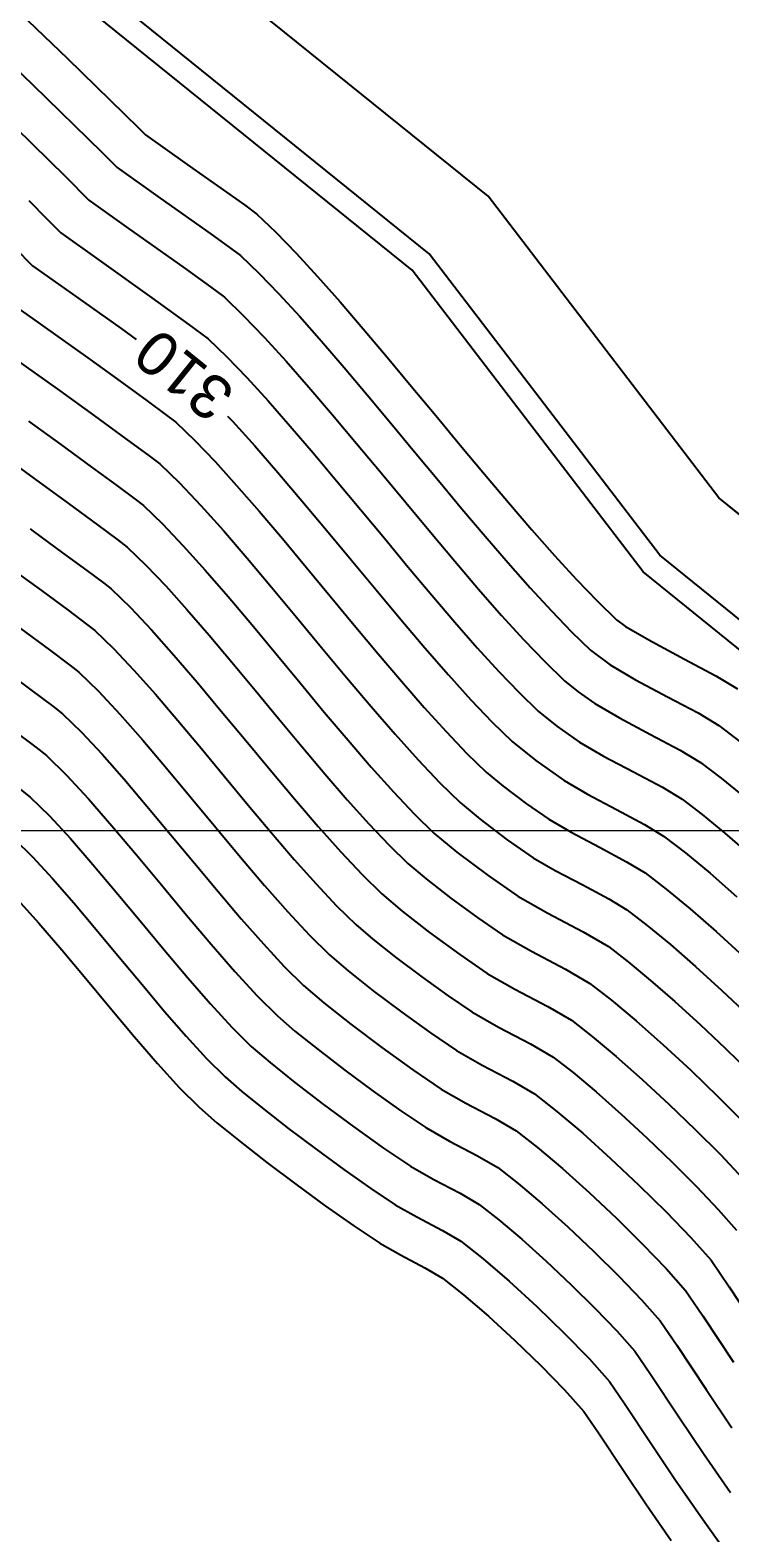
# Model space of a CAD drawing. Extents: x 62344 to 62624, y 108620 to 109406.
# Drawn here: x 62519.15 to 62539.09, y 108679.98 to 108722.8 of the extents above; entities that cross this region are included whole.
import ezdxf
from ezdxf.enums import TextEntityAlignment as Align

# ---------------------------------------------------------------- set-up
doc = ezdxf.new("R2010")
doc.units = 0
doc.header["$LTSCALE"] = 0.039369
doc.header["$MEASUREMENT"] = 0
for name, color, linetype in [('coordinate', 2, 'Continuous'), ('curve livello 1m', 2, 'Continuous'), ('curve livello 5m', 7, 'Continuous'), ('LIN010CO', 50, 'Continuous')]:
    doc.layers.add(name, color=color, linetype=linetype)
doc.styles.add('ARIAL', font='arial.ttf')

msp = doc.modelspace()

# ---------------------------------------------------------------- linework, layer by layer
at = {"layer": 'coordinate', "linetype": 'Continuous', "lineweight": 0}
msp.add_line((62512.68886, 108700.00002), (62623.7144, 108700.00002), dxfattribs=at)
at = {"layer": 'curve livello 1m', "flags": 128}
for points in [[(62518.17208, 108723.95331), (62520.21538, 108721.98958), (62522.23833, 108720.01869), (62522.23833, 108720.01869), (62522.43535, 108719.81826), (62523.62269, 108718.97375), (62525.25433, 108717.81947), (62525.25433, 108717.81947), (62525.60593, 108717.56168), (62526.14847, 108717.04286), (62526.72873, 108716.44483), (62527.34145, 108715.77875), (62527.98135, 108715.05577), (62528.64315, 108714.28704), (62529.32159, 108713.48372), (62530.0114, 108712.65697), (62530.7073, 108711.81792), (62531.40402, 108710.97773), (62532.09628, 108710.14757), (62532.77883, 108709.33857), (62533.44638, 108708.56189), (62534.09366, 108707.82869), (62534.71541, 108707.15011), (62535.30634, 108706.53731), (62535.86119, 108706.00145), (62535.86119, 108706.00145), (62536.11534, 108705.81013), (62536.86318, 108705.37707), (62537.80018, 108704.88138), (62538.69246, 108704.40665), (62539.30615, 108704.03648)], [(62517.24257, 108723.15268), (62519.22957, 108721.24306), (62521.19676, 108719.32649), (62521.19676, 108719.32649), (62521.63002, 108718.88574), (62522.78656, 108718.06313), (62524.37587, 108716.9388), (62524.37587, 108716.9388), (62525.14505, 108716.37485), (62525.67264, 108715.87032), (62526.23691, 108715.28877), (62526.83274, 108714.64104), (62527.45501, 108713.93798), (62528.09858, 108713.19044), (62528.75833, 108712.40926), (62529.42913, 108711.60528), (62530.10585, 108710.78935), (62530.78337, 108709.97231), (62531.45657, 108709.16502), (62532.12031, 108708.37831), (62532.76946, 108707.62303), (62533.39891, 108706.91003), (62534.00352, 108706.25015), (62534.57818, 108705.65424), (62535.11774, 108705.13314), (62535.11774, 108705.13314), (62535.67773, 108704.7116), (62536.40496, 108704.29047), (62537.31613, 108703.80845), (62538.18382, 108703.3468), (62538.78059, 108702.98683), (62538.78059, 108702.98683), (62539.38515, 108702.52305)], [(62518.24375, 108720.49655), (62520.15519, 108718.63429), (62520.15519, 108718.63429), (62520.8247, 108717.95321), (62521.95043, 108717.15251), (62523.49741, 108716.05813), (62523.49741, 108716.05813), (62524.28487, 108715.48583), (62524.68416, 108715.18802), (62524.68416, 108715.18802), (62525.2323, 108714.66232), (62525.82062, 108714.05228), (62526.44307, 108713.37067), (62527.09361, 108712.63029), (62527.76619, 108711.84393), (62528.45477, 108711.02437), (62529.1533, 108710.18441), (62529.85573, 108709.33683), (62530.55602, 108708.49443), (62531.24813, 108707.66999), (62531.92601, 108706.8763), (62532.58361, 108706.12615), (62533.21488, 108705.43233), (62533.81379, 108704.80763), (62534.37428, 108704.26483), (62534.37428, 108704.26483), (62534.7673, 108703.94818), (62535.24012, 108703.61307), (62535.24012, 108703.61307), (62535.94674, 108703.20388), (62536.83208, 108702.73551), (62537.67518, 108702.28695), (62538.25504, 108701.93718), (62538.25504, 108701.93718), (62538.84246, 108701.48655), (62539.50547, 108700.94174)], [(62519.11363, 108717.94208), (62519.62231, 108717.42258), (62520.01937, 108717.02068), (62520.01937, 108717.02068), (62521.11429, 108716.2419), (62522.61895, 108715.17746), (62522.61895, 108715.17746), (62523.68349, 108714.40378), (62524.22328, 108714.00119), (62524.22328, 108714.00119), (62524.75543, 108713.49082), (62525.32659, 108712.89857), (62525.93089, 108712.23684), (62526.56246, 108711.51805), (62527.21543, 108710.75461), (62527.88393, 108709.95896), (62528.56209, 108709.14349), (62529.24404, 108708.32063), (62529.92391, 108707.50279), (62530.59584, 108706.70239), (62531.25395, 108705.93184), (62531.89237, 108705.20356), (62532.50524, 108704.52998), (62533.08668, 108703.92349), (62533.63083, 108703.39653), (62533.63083, 108703.39653), (62534.16267, 108702.96803), (62534.80251, 108702.51454), (62534.80251, 108702.51454), (62535.48851, 108702.11728), (62536.34804, 108701.66258), (62537.16654, 108701.2271), (62537.72949, 108700.88753), (62537.72949, 108700.88753), (62538.29977, 108700.45004), (62538.94344, 108699.92112), (62539.64063, 108699.3195)], [(62518.40871, 108715.15563), (62519.44203, 108714.42066), (62520.86202, 108713.41612), (62520.86202, 108713.41612), (62521.71394, 108712.7993), (62522.48073, 108712.2397), (62523.04804, 108711.82116), (62523.3015, 108711.62752), (62523.3015, 108711.62752), (62523.83889, 108711.11047), (62524.41791, 108710.50601), (62525.03178, 108709.82851), (62525.67371, 108709.0923), (62526.33693, 108708.31176), (62527.01464, 108707.50123), (62527.70006, 108706.67506), (62528.38641, 108705.84762), (62529.06689, 108705.03325), (62529.73473, 108704.24631), (62530.38314, 108703.50115), (62531.00533, 108702.81213), (62531.59452, 108702.1936), (62532.14392, 108701.65991), (62532.14392, 108701.65991), (62532.63229, 108701.2542), (62533.29279, 108700.757), (62533.92728, 108700.31747), (62533.92728, 108700.31747), (62534.57207, 108699.94409), (62535.37994, 108699.5167), (62536.14926, 108699.1074), (62536.67838, 108698.78823), (62536.67838, 108698.78823), (62537.27856, 108698.32572), (62537.96132, 108697.75952), (62538.70107, 108697.11379), (62539.47219, 108696.41267)], [(62518.6059, 108713.51005), (62519.98356, 108712.53545), (62519.98356, 108712.53545), (62520.98131, 108711.81304), (62521.87935, 108711.15765), (62522.54376, 108710.66747), (62522.84062, 108710.44069), (62522.84062, 108710.44069), (62523.4026, 108709.89798), (62524.01074, 108709.25837), (62524.65683, 108708.53924), (62525.33268, 108707.75792), (62526.03007, 108706.93178), (62526.74081, 108706.07817), (62527.45669, 108705.21445), (62528.1695, 108704.35797), (62528.87104, 108703.52609), (62529.55312, 108702.73615), (62530.20751, 108702.00553), (62530.82603, 108701.35156), (62531.40047, 108700.79161), (62531.40047, 108700.79161), (62531.97259, 108700.31631), (62532.74637, 108699.73384), (62533.48967, 108699.21894), (62533.48967, 108699.21894), (62534.11384, 108698.85749), (62534.89589, 108698.44377), (62535.64062, 108698.04755), (62536.15283, 108697.73858), (62536.15283, 108697.73858), (62536.73382, 108697.29085), (62537.39476, 108696.74275), (62538.11086, 108696.11767), (62538.85734, 108695.43896), (62539.60938, 108694.73)], [(62519.1051, 108711.65478), (62520.02419, 108710.98984), (62520.88979, 108710.35966), (62521.62331, 108709.82186), (62522.14615, 108709.43405), (62522.37973, 108709.25386), (62522.37973, 108709.25386), (62522.92316, 108708.72906), (62523.51122, 108708.11057), (62524.13599, 108707.41517), (62524.78953, 108706.65965), (62525.4639, 108705.86078), (62526.15117, 108705.03535), (62526.84342, 108704.20014), (62527.5327, 108703.37194), (62528.21109, 108702.56751), (62528.87065, 108701.80366), (62529.50344, 108701.09715), (62530.10154, 108700.46477), (62530.65701, 108699.9233), (62530.65701, 108699.9233), (62531.31289, 108699.37843), (62532.19994, 108698.71069), (62533.05205, 108698.12041), (62533.05205, 108698.12041), (62533.90005, 108697.63983), (62534.9076, 108697.10936), (62535.62728, 108696.68893), (62535.62728, 108696.68893), (62536.18908, 108696.25599), (62536.8282, 108695.72599), (62537.52066, 108695.12154), (62538.24248, 108694.46524), (62538.96969, 108693.7797), (62539.67832, 108693.0875)], [(62518.22664, 108710.7741), (62519.26293, 108710.02438), (62520.23891, 108709.31384), (62521.06596, 108708.70745), (62521.65548, 108708.27019), (62521.91885, 108708.06703), (62521.91885, 108708.06703), (62522.44372, 108707.56014), (62523.01171, 108706.96277), (62523.61515, 108706.29111), (62524.24638, 108705.56138), (62524.89773, 108704.78978), (62525.56154, 108703.99253), (62526.23015, 108703.18584), (62526.8959, 108702.3859), (62527.55113, 108701.60894), (62528.18817, 108700.87116), (62528.79937, 108700.18877), (62529.37705, 108699.57798), (62529.91356, 108699.055), (62529.91356, 108699.055), (62530.43212, 108698.61597), (62531.13952, 108698.06724), (62531.90916, 108697.50411), (62532.61444, 108697.02188), (62532.61444, 108697.02188), (62533.43348, 108696.5577), (62534.40662, 108696.04536), (62535.10173, 108695.63929), (62535.7179, 108695.16181), (62536.42491, 108694.56916), (62537.18981, 108693.8924), (62537.97961, 108693.16263), (62538.76135, 108692.41091), (62539.50205, 108691.66833)], [(62518.55316, 108707.50236), (62519.47383, 108706.82948), (62520.22996, 108706.27295), (62520.75867, 108705.87888), (62520.99707, 108705.69337), (62520.99707, 108705.69337), (62521.5274, 108705.17905), (62522.10405, 108704.56752), (62522.71798, 108703.87792), (62523.36012, 108703.1294), (62524.02142, 108702.34111), (62524.69283, 108701.53221), (62525.3653, 108700.72185), (62526.02978, 108699.92917), (62526.6772, 108699.17333), (62527.29852, 108698.47349), (62527.88469, 108697.84879), (62528.42665, 108697.31838), (62528.42665, 108697.31838), (62528.91195, 108696.90212), (62529.56536, 108696.38479), (62530.30738, 108695.82623), (62531.0585, 108695.28629), (62531.73922, 108694.82481), (62531.73922, 108694.82481), (62532.50034, 108694.39346), (62533.40467, 108693.91734), (62534.05062, 108693.53999), (62534.62322, 108693.09628), (62535.28025, 108692.54553), (62535.99105, 108691.91663), (62536.725, 108691.23846), (62537.45146, 108690.53989), (62538.13979, 108689.84983), (62538.75936, 108689.19713), (62539.27951, 108688.6107)], [(62518.87245, 108705.74744), (62519.69832, 108705.13958), (62520.27579, 108704.70916), (62520.53619, 108704.50653), (62520.53619, 108704.50653), (62521.09507, 108703.96189), (62521.70603, 108703.30794), (62522.35778, 108702.5686), (62523.03901, 108701.76779), (62523.73841, 108700.92943), (62524.44467, 108700.07743), (62525.14648, 108699.23572), (62525.83255, 108698.42821), (62526.49156, 108697.67882), (62527.11221, 108697.01147), (62527.68319, 108696.45008), (62527.68319, 108696.45008), (62528.2133, 108695.99539), (62528.92704, 108695.43029), (62529.73757, 108694.82016), (62530.55803, 108694.23037), (62531.3016, 108693.72628), (62531.3016, 108693.72628), (62532.03377, 108693.31134), (62532.90369, 108692.85334), (62533.52507, 108692.49034), (62534.16189, 108691.99348), (62534.89928, 108691.36732), (62535.69325, 108690.65334), (62536.4998, 108689.893), (62537.27494, 108689.12778), (62537.97468, 108688.39915), (62538.55502, 108687.74859), (62539.06771, 108686.99723), (62539.97803, 108685.62238)], [(62518.27107, 108704.66539), (62519.16668, 108704.0062), (62519.79292, 108703.53944), (62520.0753, 108703.3197), (62520.0753, 108703.3197), (62520.61208, 108702.79659), (62521.19889, 108702.1685), (62521.82488, 108701.45839), (62522.47917, 108700.68924), (62523.15092, 108699.88403), (62523.82925, 108699.06571), (62524.50332, 108698.25728), (62525.16227, 108697.48169), (62525.79522, 108696.76193), (62526.39133, 108696.12097), (62526.93974, 108695.58177), (62526.93974, 108695.58177), (62527.51466, 108695.08865), (62528.28872, 108694.47579), (62529.16775, 108693.81409), (62530.05757, 108693.17444), (62530.86399, 108692.62775), (62530.86399, 108692.62775), (62531.5672, 108692.22922), (62532.40272, 108691.78933), (62532.99952, 108691.44069), (62533.61115, 108690.96348), (62534.31938, 108690.36209), (62535.08194, 108689.67634), (62535.8566, 108688.94608), (62536.60108, 108688.21112), (62537.27314, 108687.51131), (62537.83053, 108686.88648), (62538.32294, 108686.16484), (62539.19726, 108684.84436)], [(62518.63504, 108702.87283), (62519.31004, 108702.36972), (62519.61442, 108702.13287), (62519.61442, 108702.13287), (62520.18338, 108701.57524), (62520.80913, 108700.89847), (62521.4778, 108700.13187), (62522.17554, 108699.30478), (62522.88849, 108698.4465), (62523.60279, 108697.58635), (62524.30458, 108696.75366), (62524.97999, 108695.97773), (62525.61518, 108695.2879), (62526.19629, 108694.71346), (62526.19629, 108694.71346), (62526.69507, 108694.28153), (62527.35469, 108693.75112), (62528.11637, 108693.16645), (62528.92139, 108692.57176), (62529.71097, 108692.01128), (62530.42638, 108691.52922), (62530.42638, 108691.52922), (62531.10063, 108691.1471), (62531.90174, 108690.72532), (62532.47396, 108690.39104), (62533.06041, 108689.93348), (62533.73947, 108689.35686), (62534.47064, 108688.69935), (62535.21339, 108687.99915), (62535.92722, 108687.29446), (62536.57161, 108686.62347), (62537.10604, 108686.02437), (62537.57818, 108685.33244), (62538.41649, 108684.06634), (62539.14844, 108682.97445)], [(62518.69264, 108699.75921), (62519.21276, 108699.24946), (62519.78478, 108698.63079), (62520.39604, 108697.93002), (62521.03387, 108697.17394), (62521.6856, 108696.38936), (62522.33857, 108695.60307), (62522.98009, 108694.84187), (62523.59752, 108694.13257), (62524.17817, 108693.50196), (62524.70938, 108692.97685), (62524.70938, 108692.97685), (62525.18589, 108692.56117), (62525.80471, 108692.05736), (62526.52348, 108691.4973), (62527.29986, 108690.91287), (62528.09149, 108690.33595), (62528.85604, 108689.79842), (62529.55115, 108689.33215), (62529.55115, 108689.33215), (62530.16749, 108688.98286), (62530.89979, 108688.59731), (62531.42286, 108688.29174), (62532.05751, 108687.79225), (62532.79899, 108687.15254), (62533.58849, 108686.42803), (62534.36721, 108685.67417), (62535.07634, 108684.9464), (62535.65706, 108684.30015), (62536.08864, 108683.66766), (62536.85495, 108682.51031), (62537.52403, 108681.5122), (62538.26295, 108680.4502), (62538.98315, 108679.42964)], [(62518.78579, 108698.02571), (62519.39925, 108697.35441), (62520.05556, 108696.5935), (62520.73817, 108695.77803), (62521.4305, 108694.94304), (62522.11601, 108694.12356), (62522.77812, 108693.35462), (62523.40028, 108692.67127), (62523.96592, 108692.10854), (62523.96592, 108692.10854), (62524.47254, 108691.6666), (62525.13044, 108691.13097), (62525.89462, 108690.53553), (62526.72004, 108689.91419), (62527.56168, 108689.30083), (62528.37452, 108688.72934), (62529.11354, 108688.23362), (62529.70092, 108687.90074), (62530.39881, 108687.53331), (62530.89731, 108687.24209), (62531.50214, 108686.76607), (62532.20878, 108686.15641), (62532.96119, 108685.46594), (62533.70332, 108684.7475), (62534.37913, 108684.05392), (62534.93257, 108683.43804), (62535.34387, 108682.83526), (62536.07417, 108681.73229), (62536.71182, 108680.78108), (62537.41603, 108679.76898)]]:
    msp.add_lwpolyline(points, dxfattribs=at)
at = {"layer": 'curve livello 5m', "flags": 128}
for points in [[(62556.42173, 108685.09144), (62545.12036, 108700.49818), (62536.6163, 108707.3683), (62530.04081, 108715.95904), (62500.79997, 108739.53375), (62500.79997, 108739.53375), (62500.87913, 108739.63194)], [(62503.74529, 108729.41159), (62504.42469, 108728.8595), (62505.73094, 108727.82586), (62505.73094, 108727.82586), (62506.47085, 108727.28055), (62507.40126, 108726.61645), (62508.40419, 108725.90842), (62509.36163, 108725.23136), (62510.15558, 108724.66014), (62510.66806, 108724.26964), (62510.66806, 108724.26964), (62511.47431, 108723.55232), (62512.79554, 108722.32321), (62514.45404, 108720.75078), (62516.27211, 108719.00352), (62518.07206, 108717.24988), (62518.71342, 108716.59487), (62519.21404, 108716.08816), (62519.21404, 108716.08816), (62520.27816, 108715.33128), (62521.74048, 108714.29679), (62521.74048, 108714.29679), (62522.17311, 108713.98315)], [(62524.7758, 108711.80177), (62524.91447, 108711.657), (62525.54796, 108710.95785), (62526.21041, 108710.19812), (62526.89482, 108709.39263), (62527.59419, 108708.5562), (62528.30151, 108707.70363), (62529.00979, 108706.84975), (62529.71202, 108706.00936), (62530.4012, 108705.19727), (62531.07033, 108704.4283), (62531.7124, 108703.71726), (62532.32042, 108703.07896), (62532.88738, 108702.52822), (62532.88738, 108702.52822), (62533.55804, 108701.98787), (62534.36489, 108701.416), (62534.36489, 108701.416), (62535.03029, 108701.03068), (62535.86399, 108700.58964), (62536.6579, 108700.16725), (62537.20394, 108699.83788), (62537.20394, 108699.83788), (62537.82329, 108699.36058), (62538.52789, 108698.77629), (62539.29128, 108698.10992)], [(62519.14887, 108708.58818), (62519.23945, 108708.52234), (62520.07521, 108707.91152), (62520.7616, 108707.40633), (62521.24154, 108707.0486), (62521.45796, 108706.8802), (62521.45796, 108706.8802), (62522.00846, 108706.34633), (62522.60704, 108705.71153), (62523.24431, 108704.9957), (62523.91087, 108704.21872), (62524.59733, 108703.40045), (62525.29428, 108702.56078), (62525.99232, 108701.7196), (62526.68207, 108700.89677), (62527.35412, 108700.11219), (62527.99907, 108699.38573), (62528.60753, 108698.73727), (62529.1701, 108698.18669), (62529.1701, 108698.18669), (62529.74738, 108697.69795), (62530.53489, 108697.08708), (62531.39169, 108696.46018), (62532.17683, 108695.92334), (62532.17683, 108695.92334), (62532.96691, 108695.47558), (62533.90565, 108694.98135), (62534.57617, 108694.58964), (62534.57617, 108694.58964), (62535.17056, 108694.12904), (62535.85258, 108693.55734), (62536.59043, 108692.90452), (62537.35231, 108692.20054), (62538.10641, 108691.4754), (62538.82092, 108690.75908), (62539.46406, 108690.08156)], [(62518.82717, 108701.2), (62519.15353, 108700.94604), (62519.15353, 108700.94604), (62519.69807, 108700.41235), (62520.29695, 108699.76463), (62520.93692, 108699.03095), (62521.6047, 108698.23936), (62522.28705, 108697.41793), (62522.97068, 108696.59471), (62523.64234, 108695.79776), (62524.28876, 108695.05515), (62524.89668, 108694.39493), (62525.45283, 108693.84516), (62525.45283, 108693.84516), (62525.98768, 108693.38199), (62526.69499, 108692.81323), (62527.51174, 108692.1863), (62528.37496, 108691.54861), (62529.22163, 108690.9476), (62529.98876, 108690.43069), (62529.98876, 108690.43069), (62530.63406, 108690.06498), (62531.40076, 108689.66132), (62531.94841, 108689.34139), (62531.94841, 108689.34139), (62532.50967, 108688.90348), (62533.15957, 108688.35162), (62533.85933, 108687.72235), (62534.57019, 108687.05223), (62535.25336, 108686.37781), (62535.87007, 108685.73563), (62536.38155, 108685.16226), (62536.38155, 108685.16226), (62536.83341, 108684.50005), (62537.63572, 108683.28833), (62538.33623, 108682.24332), (62538.33623, 108682.24332), (62539.10988, 108681.13143)]]:
    msp.add_lwpolyline(points, dxfattribs=at)
at = {"layer": 'LIN010CO'}
for p, q in [((62532.20415, 108718.06847), (62525.67125, 108723.33545)), ((62538.78055, 108709.47653), (62532.20415, 108718.06847)), ((62542.24548, 108706.67734), (62538.78055, 108709.47653))]:
    msp.add_line(p, q, dxfattribs=at)
at = {"layer": 'LIN010CO', "flags": 128}
for points in [[(62559.32347, 108688.0509), (62556.56569, 108686.02797), (62545.60911, 108700.96465), (62537.09965, 108707.83914), (62530.52395, 108716.43014), (62501.74208, 108739.63482), (62505.20458, 108744.10597)], [(62542.24548, 108706.67734), (62538.78055, 108709.47653), (62532.20415, 108718.06847), (62525.67125, 108723.33545)], [(62542.24548, 108706.67734), (62538.78055, 108709.47653), (62532.20415, 108718.06847), (62525.67125, 108723.33545)]]:
    msp.add_lwpolyline(points, dxfattribs=at)

# ---------------------------------------------------------------- texts
at = {"layer": 'coordinate', "color": 1, "style": 'ARIAL'}
msp.add_text('310', height=1.25, rotation=141.152033, dxfattribs=at).set_placement((62522.78547, 108714.36768), align=Align.RIGHT)

doc.saveas('drawing.dxf')
